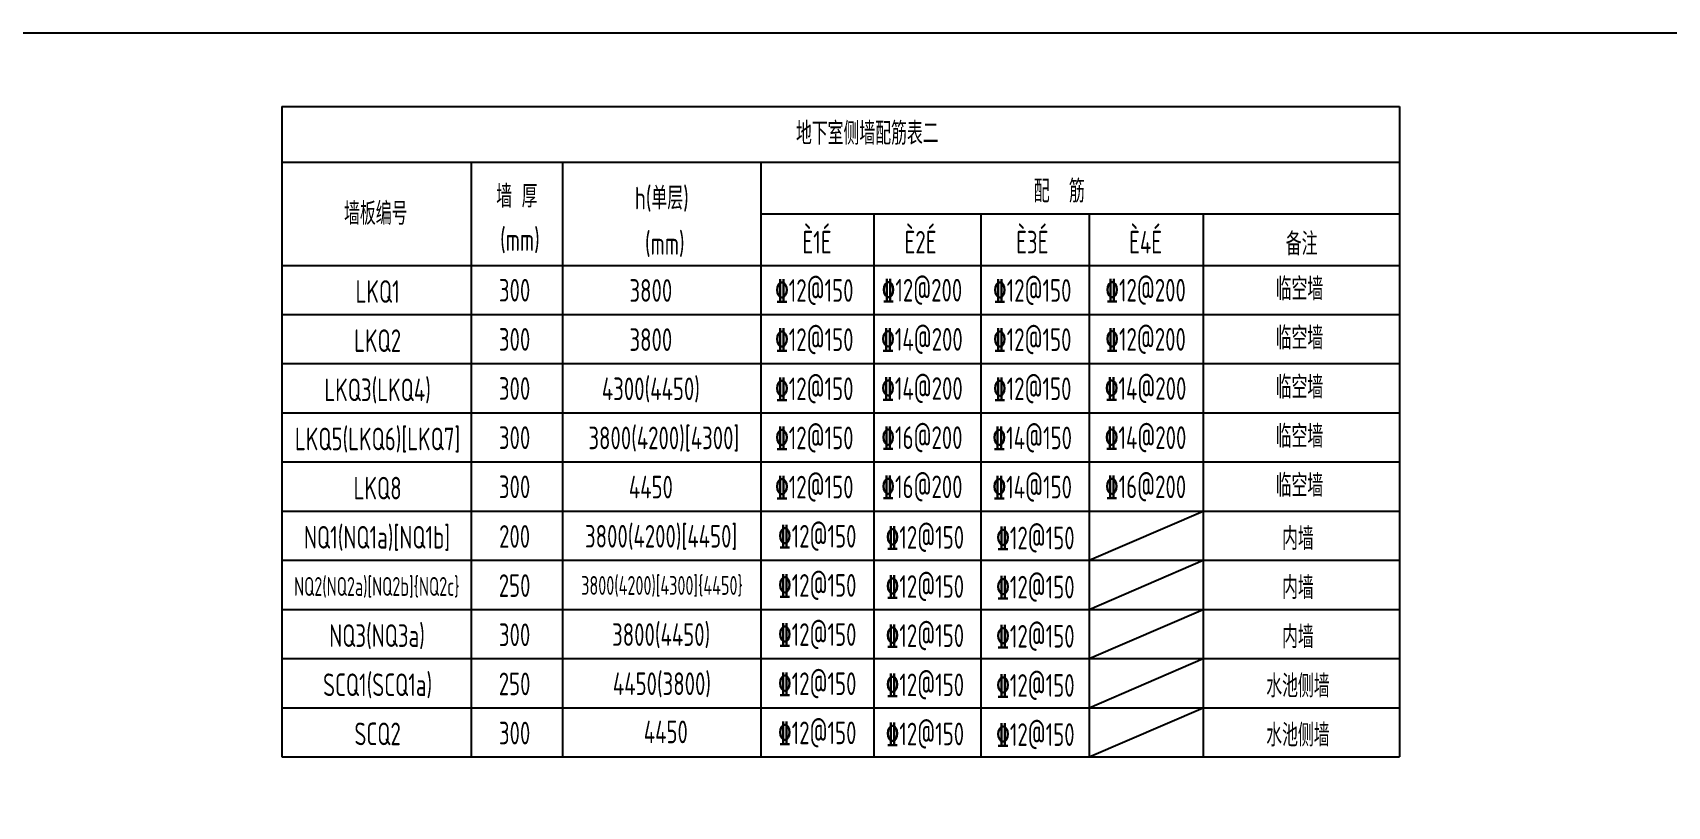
# Model space of a CAD drawing. Header units: millimetres. Extents: x 156735 to 386235, y 467499 to 703525.
# Drawn here: x 208877 to 252198, y 683013 to 703525 of the extents above; entities that cross this region are included whole.
import ezdxf
from ezdxf.enums import TextEntityAlignment as Align

# ---------------------------------------------------------------- set-up
doc = ezdxf.new("R2010")
doc.units = ezdxf.units.MM
doc.header["$LTSCALE"] = 100
doc.layers.add('Q-AXIS', color=3, linetype='Continuous')
doc.layers.add('Q-TEXT', color=2, linetype='Continuous')
doc.styles.add('TSSD_REIN', font='Tssdeng.shx', dxfattribs={"width": 0.7, "bigfont": 'hztxt.shx'})

msp = doc.modelspace()

# ---------------------------------------------------------------- linework, layer by layer
at = {"layer": 'Q-AXIS'}
msp.add_lwpolyline([(156734.8, 703525.4), (386234.8, 703525.4), (386234.8, 467498.7), (156734.8, 467498.7)], close=True, dxfattribs=at)
at = {"layer": 'Q-TEXT'}
for p, q in [((215477.9, 701571.6), (245100.7, 701571.6)), ((215477.9, 701571.6), (215477.9, 684324.3)), ((245100.7, 701571.6), (245100.7, 684324.3)), ((215477.9, 700088.4), (245100.7, 700088.4)), ((220501.6, 700088.4), (220501.6, 684324.3)), ((222915.7, 700088.4), (222915.7, 684324.3)), ((228175.3, 700088.4), (228175.3, 684324.3)), ((228175.3, 698722.4), (245100.7, 698722.4)), ((231170, 698722.4), (231170, 684324.3)), ((234005.2, 698722.4), (234005.2, 684324.3)), ((236872.3, 698722.4), (236872.3, 684324.3)), ((239899, 698722.4), (239899, 684324.3)), ((215477.9, 697356.4), (245100.7, 697356.4)), ((215477.9, 696053.2), (245100.7, 696053.2)), ((215477.9, 694750), (245100.7, 694750)), ((215477.9, 693446.8), (245100.7, 693446.8)), ((215477.9, 692143.6), (245100.7, 692143.6)), ((215477.9, 690840.4), (245100.7, 690840.4)), ((236872.3, 689537.2), (239899, 690840.4)), ((215477.9, 689537.2), (245100.7, 689537.2)), ((236872.3, 688233.9), (239899, 689537.2)), ((215477.9, 688233.9), (245100.7, 688233.9)), ((236872.3, 686930.7), (239899, 688233.9)), ((215477.9, 686930.7), (245100.7, 686930.7)), ((236872.3, 685627.5), (239899, 686930.7)), ((215477.9, 685627.5), (245100.7, 685627.5)), ((236872.3, 684324.3), (239899, 685627.5)), ((215477.9, 684324.3), (245100.7, 684324.3))]:
    msp.add_line(p, q, dxfattribs=at)

# ---------------------------------------------------------------- texts
at = {"layer": 'Q-TEXT', "style": 'TSSD_REIN', "width": 0.7}
for s, p in [('地下室侧墙配筋表二', (230996.3, 700554.8)), ('%%2001%%201', (229663, 697670.8)), ('%%2002%%201', (232405.9, 697670.8)), ('%%2003%%201', (235368.7, 697670.8)), ('%%2004%%201', (238371.1, 697670.8))]:
    msp.add_text(s, height=600, dxfattribs=at).set_placement(p, align=Align.CENTER)
at = {"layer": 'Q-TEXT', "style": 'TSSD_REIN'}
for s, height, width, p in [('配  筋', 600, 0.7, (236084.1, 699352.8)), ('墙 厚', 600, 0.7, (221708.5, 699218.5)), ('h(单层)', 600, 0.7, (225547.8, 699140.4)), ('(mm)', 600, 0.7, (221789.7, 698039.4)), ('(mm)', 600, 0.7, (225629, 697938.5)), ('备注', 600, 0.7, (242507, 697955.6)), ('%%13212@150', 600, 0.7, (229592.1, 696693.9)), ('%%13212@200', 600, 0.7, (232445.3, 696701.2)), ('%%13212@150', 600, 0.7, (235367.8, 696693.9)), ('%%13212@200', 600, 0.7, (238371.8, 696701.2)), ('临空墙', 600, 0.7, (242449.5, 696764.5)), ('LKQ1', 600, 0.7, (218018.4, 696663.9)), ('300', 600, 0.7, (221648.8, 696697.6)), ('3800', 600, 0.7, (225260.1, 696690.9)), ('%%13212@150', 600, 0.7, (229592.1, 695390.7)), ('%%13214@200', 600, 0.7, (232445.3, 695398)), ('%%13212@150', 600, 0.7, (235367.8, 695390.7)), ('%%13212@200', 600, 0.7, (238371.8, 695398)), ('临空墙', 600, 0.7, (242449.5, 695461.3)), ('LKQ2', 600, 0.7, (218018.4, 695360.7)), ('300', 600, 0.7, (221648.8, 695394.4)), ('3800', 600, 0.7, (225260.1, 695387.7)), ('4300(4450)', 600, 0.7, (225260.1, 694084.5)), ('%%13212@150', 600, 0.7, (229592.1, 694087.5)), ('%%13214@200', 600, 0.7, (232445.3, 694094.8)), ('%%13212@150', 600, 0.7, (235367.8, 694087.5)), ('%%13214@200', 600, 0.7, (238371.8, 694094.8)), ('临空墙', 600, 0.7, (242449.5, 694158.1)), ('LKQ3(LKQ4)', 600, 0.7, (218018.4, 694057.4)), ('300', 600, 0.7, (221648.8, 694091.2)), ('3800(4200)[4300]', 600, 0.7, (225604.6, 692781.3)), ('%%13212@150', 600, 0.7, (229592.1, 692784.3)), ('%%13216@200', 600, 0.7, (232445.3, 692791.6)), ('%%13214@150', 600, 0.7, (235367.8, 692784.3)), ('%%13214@200', 600, 0.7, (238371.8, 692791.6)), ('临空墙', 600, 0.7, (242449.5, 692854.9)), ('LKQ5(LKQ6)[LKQ7]', 600, 0.7, (218018.4, 692754.2)), ('300', 600, 0.7, (221648.8, 692788)), ('%%13212@150', 600, 0.7, (229592.1, 691481.1)), ('%%13216@200', 600, 0.7, (232445.3, 691488.4)), ('%%13214@150', 600, 0.7, (235367.8, 691481.1)), ('%%13216@200', 600, 0.7, (238371.8, 691488.4)), ('临空墙', 600, 0.7, (242449.5, 691551.7)), ('LKQ8', 600, 0.7, (218018.4, 691451)), ('300', 600, 0.7, (221648.8, 691484.8)), ('4450', 600, 0.7, (225260.1, 691478.1)), ('%%13212@150', 600, 0.7, (229669.6, 690177.9)), ('NQ1(NQ1a)[NQ1b]', 600, 0.7, (218002.8, 690147.8)), ('200', 600, 0.7, (221648.8, 690169.1)), ('3800(4200)[4450]', 600, 0.7, (225532.7, 690174.9)), ('%%13212@150', 600, 0.7, (232522.9, 690148.4)), ('%%13212@150', 600, 0.7, (235451.7, 690132.1)), ('内墙', 600, 0.7, (242408.8, 690143.4)), ('%%13212@150', 600, 0.7, (229669.6, 688874.7)), ('NQ2(NQ2a)[NQ2b]{NQ2c}', 500, 0.65, (217996.1, 688844.6)), ('250', 600, 0.7, (221648.8, 688865.9)), ('3800(4200)[4300]{4450}', 500, 0.65, (225555.7, 688871.6)), ('%%13212@150', 600, 0.7, (232522.9, 688845.2)), ('%%13212@150', 600, 0.7, (235451.7, 688828.9)), ('内墙', 600, 0.7, (242408.8, 688840.1)), ('%%13212@150', 600, 0.7, (229669.6, 687571.5)), ('NQ3(NQ3a)', 600, 0.7, (218002.8, 687541.4)), ('300', 600, 0.7, (221648.8, 687562.7)), ('3800(4450)', 600, 0.7, (225532.7, 687568.4)), ('%%13212@150', 600, 0.7, (232522.9, 687541.9)), ('%%13212@150', 600, 0.7, (235451.7, 687525.7)), ('内墙', 600, 0.7, (242408.8, 687536.9)), ('%%13212@150', 600, 0.7, (229669.6, 686268.3)), ('SCQ1(SCQ1a)', 600, 0.7, (218018.4, 686238.2)), ('250', 600, 0.7, (221648.8, 686259.5)), ('4450(3800)', 600, 0.7, (225553.4, 686265.2)), ('%%13212@150', 600, 0.7, (232522.9, 686238.7)), ('%%13212@150', 600, 0.7, (235451.7, 686222.4)), ('水池侧墙', 600, 0.7, (242408.8, 686233.7)), ('%%13212@150', 600, 0.7, (229669.6, 684965)), ('SCQ2', 600, 0.7, (218018.4, 684935)), ('300', 600, 0.7, (221648.8, 684956.3)), ('4450', 600, 0.7, (225655.4, 684987.5)), ('%%13212@150', 600, 0.7, (232522.9, 684935.5)), ('%%13212@150', 600, 0.7, (235451.7, 684919.2)), ('水池侧墙', 600, 0.7, (242408.8, 684930.5))]:
    msp.add_text(s, height=height, dxfattribs=dict(at, width=width)).set_placement(p, align=Align.MIDDLE)
at = {"layer": 'Q-TEXT', "style": 'TSSD_REIN', "width": 0.7}
msp.add_text('墙板编号', height=600, rotation=360, dxfattribs=at).set_placement((217969.3, 698762.9), align=Align.MIDDLE)

doc.saveas('drawing.dxf')
